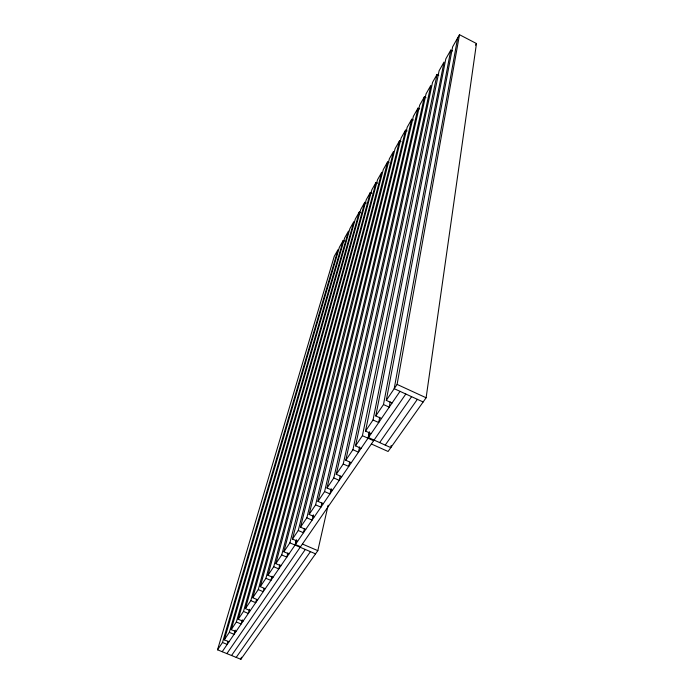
<?xml version="1.0" encoding="UTF-8"?>
<svg xmlns="http://www.w3.org/2000/svg" width="694" height="694" viewBox="0 0 694 694"><rect width="100%" height="100%" fill="white"/><g stroke="black" fill="none" stroke-linecap="round" stroke-linejoin="round"><path stroke-width="1.04" d="M371.377 443.978L388.076 451.473L426.116 397.775L476.466 43.54L459.489 34.7L452.592 46.906L386.298 400.377L392.049 403.014M391.173 445.479L390.809 447.613L368.462 437.558L369.52 432.249M386.298 400.377L397.098 384.415L459.489 34.7M457.65 37.953L394.209 388.683L423.14 401.973M390.193 401.835L389.221 407.152L383.487 404.541L450.779 50.107L452.471 50.974M379.722 417.233L378.707 422.551L373.034 419.983L444.021 62.07L439.111 70.753L365.521 431.087L371.151 433.629M381.466 418.517L375.775 415.932L445.8 58.921L450.779 50.107M369.286 431.842L368.011 438.209L295.41 544.53L300.554 546.733M359.57 446.875L358.468 452.184L352.925 449.703L430.809 85.457L426.047 93.872L345.786 460.252L351.285 462.707M361.088 448.35L355.528 445.86L362.407 435.685L437.073 74.371L438.738 75.221M355.528 445.86L432.536 82.404L437.073 74.371M349.646 462.204L348.735 466.446L343.244 464.008L424.355 96.882L425.995 97.715M340.173 476.136L339.236 480.352L333.805 477.958L417.988 108.134L419.627 108.967M341.726 476.709L336.278 474.297L419.662 105.176L424.355 96.882M331.168 488.645L329.962 493.928L324.592 491.569L411.724 119.229L413.346 120.045M217.534 649.81L222.488 642.497L338.03 249.658L334.248 256.355L217.534 649.81L240.861 659.3L317.826 550.646L328.141 505.206M332.4 490.363L327.013 488.003L413.372 116.306L417.988 108.134M321.912 502.95L320.923 507.175L315.605 504.859L309.134 514.419L314.408 516.709M323.291 503.697L317.965 501.372L407.178 127.271L411.724 119.229M315.605 504.859L405.556 130.151L407.17 130.958M313.35 514.844L312.092 520.101L306.835 517.828L300.511 527.162L305.733 529.418M309.134 514.419L401.071 138.08L405.556 130.151M306.835 517.828L399.475 140.917L401.071 141.715M304.501 528.524L303.469 532.732L298.264 530.494L292.46 539.073L297.622 541.285M298.264 530.494L393.481 151.518L389.386 158.761L292.46 539.073M296.364 539.811L295.045 545.068L222.21 651.709M295.41 544.53L296.468 540.322M300.511 527.162L395.06 148.724L399.475 140.917M288.973 553.951L283.863 551.773L289.892 542.855L387.573 161.971L389.152 162.752M287.889 552.918L286.813 557.117L281.721 554.948L275.822 563.658L280.879 565.801M283.863 551.773L383.288 169.562L387.573 161.971M281.721 554.948L381.752 172.277L377.527 179.755L275.822 563.658M279.864 564.699L278.771 568.898L273.722 566.755L267.962 575.274L272.968 577.382M272.022 576.22L270.903 580.41L265.915 578.302L260.276 586.63L265.238 588.712M273.722 566.755L376.018 182.435L377.571 183.199M265.915 578.302L370.353 192.446L371.906 193.201M264.067 588.529L263.217 591.67L258.272 589.596L252.763 597.742L257.674 599.789M267.962 575.274L371.845 189.809L376.018 182.435M256.554 599.547L255.696 602.678L250.803 600.64L245.407 608.603L250.274 610.625M260.276 586.63L366.25 199.716L370.353 192.446M240.861 659.3L241.425 657.227M258.272 589.596L364.775 202.318L366.319 203.064M249.502 609.28L248.339 613.453L243.49 611.44L238.216 619.239L243.03 621.225M252.763 597.742L360.724 209.484L364.775 202.318M250.803 600.64L359.284 212.052L360.811 212.789M243.49 611.44L353.853 221.646L349.915 228.621L238.216 619.239M242.319 619.829L241.139 623.993L236.342 622.015L231.18 629.649L235.943 631.601M245.407 608.603L355.285 219.122L359.284 212.052M236.342 622.015L348.509 231.111L344.623 237.99L231.18 629.649M235.283 630.152L234.095 634.316L229.341 632.364L224.283 639.833L229.011 641.759M229.341 632.364L343.235 240.454L344.736 241.174M228.1 641.299L227.198 644.414L222.488 642.497M224.283 639.833L339.401 247.238L343.235 240.454M475.529 45.153L476.466 43.54M317.965 501.372L324.592 491.569M327.013 488.003L333.805 477.958M336.278 474.297L343.244 464.008M345.786 460.252L352.925 449.703M365.521 431.087L373.034 419.983M375.775 415.932L383.487 404.541M368.462 437.558L400.022 391.347M226.886 653.609L405.817 394.01M231.553 655.509L305.317 549.466M379.653 442.599L411.594 396.673M236.212 657.409L310.444 551.661M385.231 445.106L417.372 399.328M302.411 544.035L317.826 550.646M289.892 542.855L315.553 553.847M362.407 435.685L373.615 440.733M397.098 384.415L426.116 397.775"/></g></svg>
